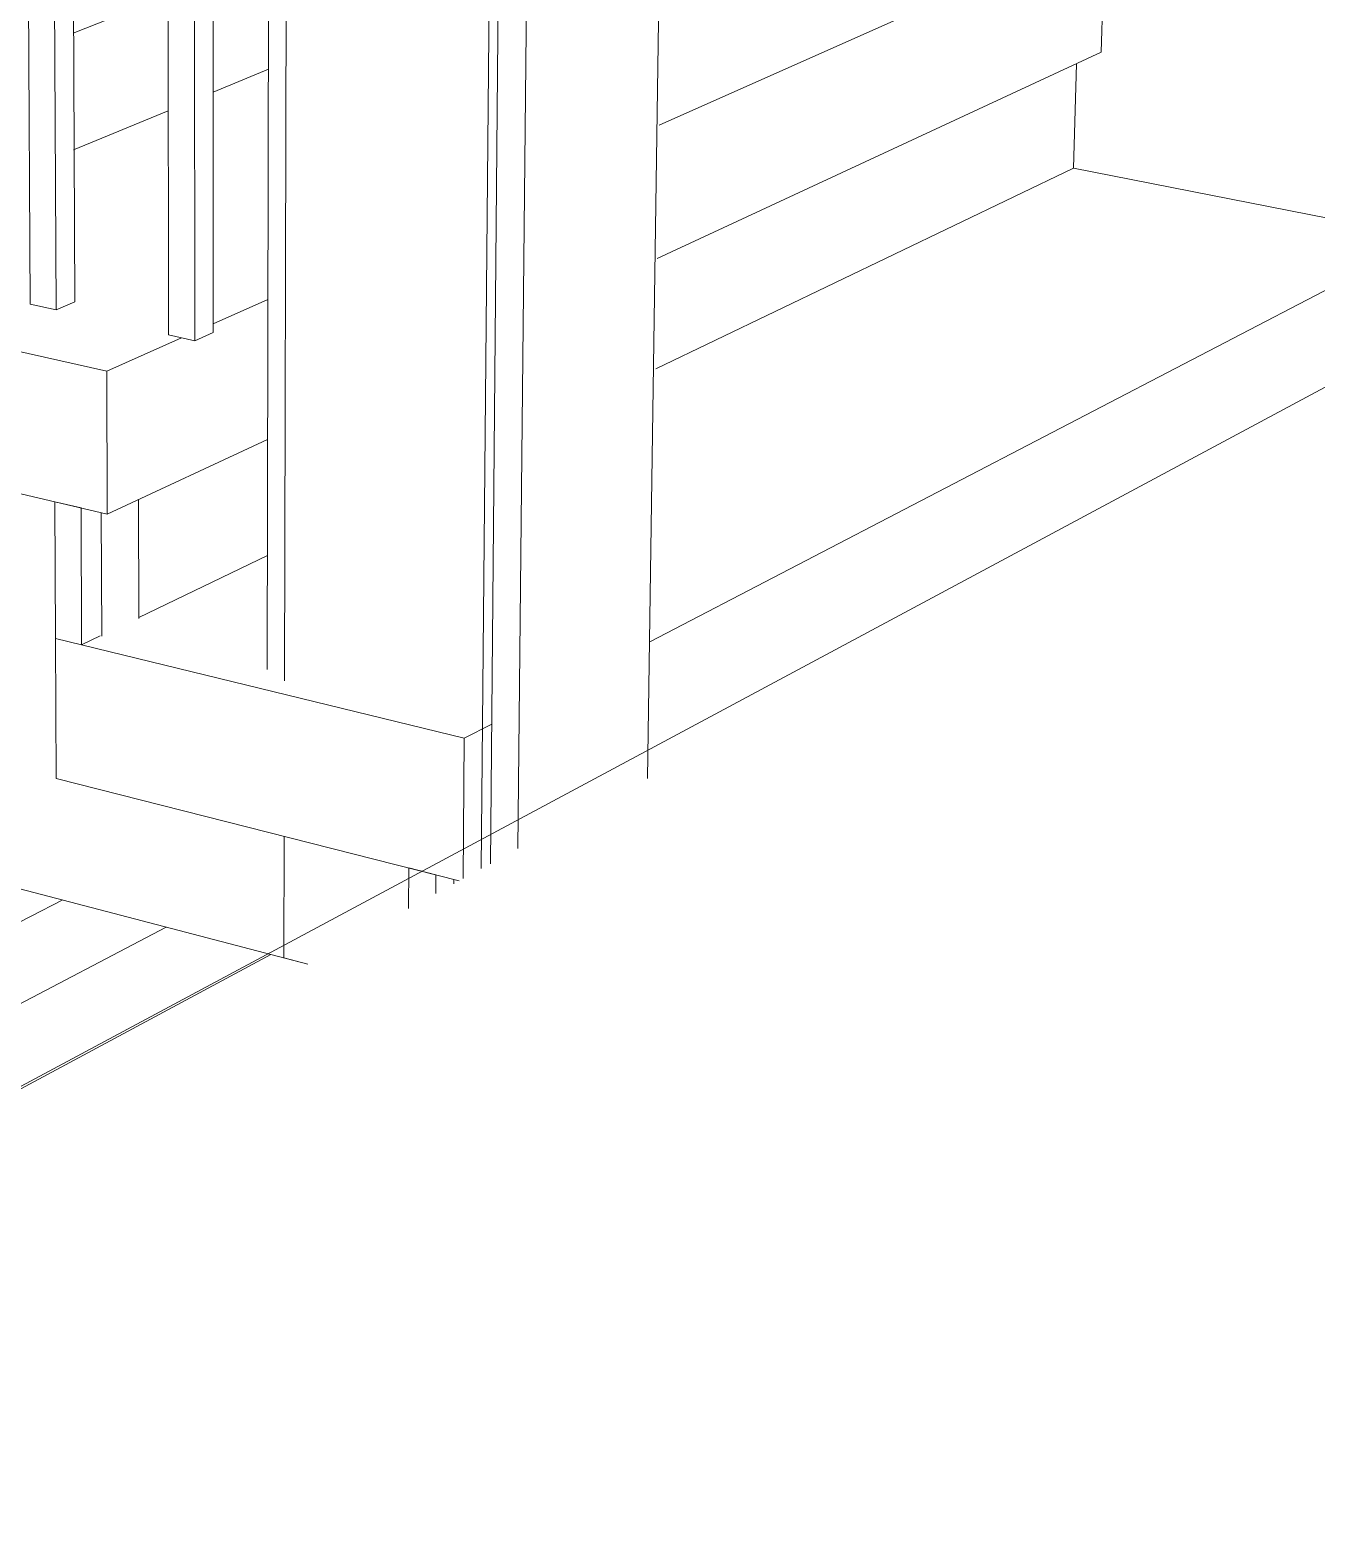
# Model space of a CAD drawing. Header units: inches. Extents: x 490.8 to 498.2, y -67.1 to -6.9.
# Drawn here: x 493.0434 to 493.2, y -32.3834 to -32.2029 of the extents above; entities that cross this region are included whole.
import ezdxf

# ---------------------------------------------------------------- set-up
doc = ezdxf.new("R2010")
doc.units = ezdxf.units.IN
doc.header["$MEASUREMENT"] = 0
for name, color, linetype, lineweight in [('A-FLOR', 192, 'Continuous', 13), ('A-FLOR-HRAL', 11, 'Continuous', 9), ('A-FLOR-PATT', 8, 'Continuous', 13), ('A-WALL', 113, 'Continuous', 13), ('Q-CASE', 31, 'Continuous', 9), ('S-STRS', 31, 'Continuous', 9)]:
    doc.layers.add(name, color=color, linetype=linetype, lineweight=lineweight)

# ---------------------------------------------------------------- blocks, each defined once
blk = doc.blocks.new('FP_21-Kitchen_Entry')
at = {"layer": 'A-FLOR-PATT', "lineweight": 9}
for p, q in [((-427.67511, -32.30883), (-427.79706, -32.37151)), ((-427.66255, -32.31212), (-427.78377, -32.37575)), ((-427.64981, -32.31546), (-427.77026, -32.38006))]:
    blk.add_line(p, q, dxfattribs=at)

msp = doc.modelspace()

# ---------------------------------------------------------------- linework, layer by layer
at = {"layer": 'A-FLOR'}
msp.add_line((493.07725, -32.31664), (492.88084, -32.26522), dxfattribs=at)
at = {"layer": 'A-FLOR-HRAL'}
for p, q in [((493.04346, -32.23631), (493.04238, -32.0504)), ((493.04568, -32.05357), (493.04659, -32.237)), ((493.04886, -32.23601), (493.04808, -32.05584)), ((493.06029, -32.24003), (493.06006, -32.06741)), ((493.0634, -32.07062), (493.06348, -32.24074)), ((493.06573, -32.23974), (493.06575, -32.07285)), ((493.04346, -32.23631), (493.04659, -32.237)), ((493.04659, -32.237), (493.04886, -32.23601)), ((493.06029, -32.24003), (493.06348, -32.24074)), ((493.06348, -32.24074), (493.06573, -32.23974))]:
    msp.add_line(p, q, dxfattribs=at)
at = {"layer": 'A-WALL'}
for p, q in [((493.05664, -32.26008), (493.05667, -32.27455)), ((493.05215, -32.27673), (493.0521, -32.26168)), ((493.09503, -32.30685), (493.09503, -32.30634))]:
    msp.add_line(p, q, dxfattribs=at)
at = {"layer": 'Q-CASE'}
for p, q in [((493.07229, -32.28079), (493.0727, -32.05937)), ((493.1186, -32.29404), (493.12196, -32.05893)), ((493.0744, -32.28214), (493.07495, -32.06008)), ((493.10051, -32.06313), (493.09836, -32.30501)), ((493.09946, -32.30442), (493.10168, -32.06283)), ((493.10281, -32.30257), (493.10522, -32.06326)), ((493.21728, -32.23772), (492.94556, -32.38338)), ((493.07432, -32.31588), (493.07436, -32.30109)), ((493.07725, -32.31664), (493.07432, -32.31588))]:
    msp.add_line(p, q, dxfattribs=at)
at = {"layer": 'S-STRS'}
for p, q in [((493.12, -32.2145), (493.17424, -32.19035)), ((493.17381, -32.20562), (493.17424, -32.19035)), ((493.06021, -32.19873), (493.04867, -32.20332)), ((493.17381, -32.20562), (493.11977, -32.23073)), ((493.06573, -32.21048), (493.07247, -32.20769)), ((493.17081, -32.20702), (493.17046, -32.21972)), ((493.04873, -32.21751), (493.06023, -32.21276)), ((493.11959, -32.24418), (493.17046, -32.21972)), ((493.2134, -32.22821), (493.17046, -32.21972)), ((493.11886, -32.27741), (493.2134, -32.22821)), ((493.0049, -32.23369), (493.05276, -32.24445)), ((493.06573, -32.23867), (493.07239, -32.23571)), ((493.05276, -32.24445), (493.06188, -32.24039)), ((493.05282, -32.26184), (493.05276, -32.24445)), ((493.05282, -32.26184), (493.00517, -32.25067)), ((493.07235, -32.25276), (493.05282, -32.26184)), ((493.04963, -32.2611), (493.04645, -32.26035)), ((493.04645, -32.26035), (493.04654, -32.27701)), ((493.0497, -32.27778), (493.04963, -32.2611)), ((493.05667, -32.27443), (493.07233, -32.2669)), ((493.04654, -32.27701), (493.09629, -32.28915)), ((493.04654, -32.27701), (493.04662, -32.29404)), ((493.04654, -32.27701), (493.0497, -32.27778)), ((493.0497, -32.27778), (493.05198, -32.27668)), ((493.09629, -32.28915), (493.09962, -32.28742)), ((493.09615, -32.30621), (493.09629, -32.28915)), ((493.09566, -32.30648), (493.04662, -32.29404)), ((493.08953, -32.30492), (493.0895, -32.30987)), ((493.09283, -32.30576), (493.08953, -32.30492)), ((493.09282, -32.30804), (493.09283, -32.30576))]:
    msp.add_line(p, q, dxfattribs=at)

# ---------------------------------------------------------------- block references
at = {"layer": 'A-FLOR', "lineweight": 9}
msp.add_blockref('FP_21-Kitchen_Entry', (920.72253, 0), dxfattribs=at)

doc.saveas('drawing.dxf')
